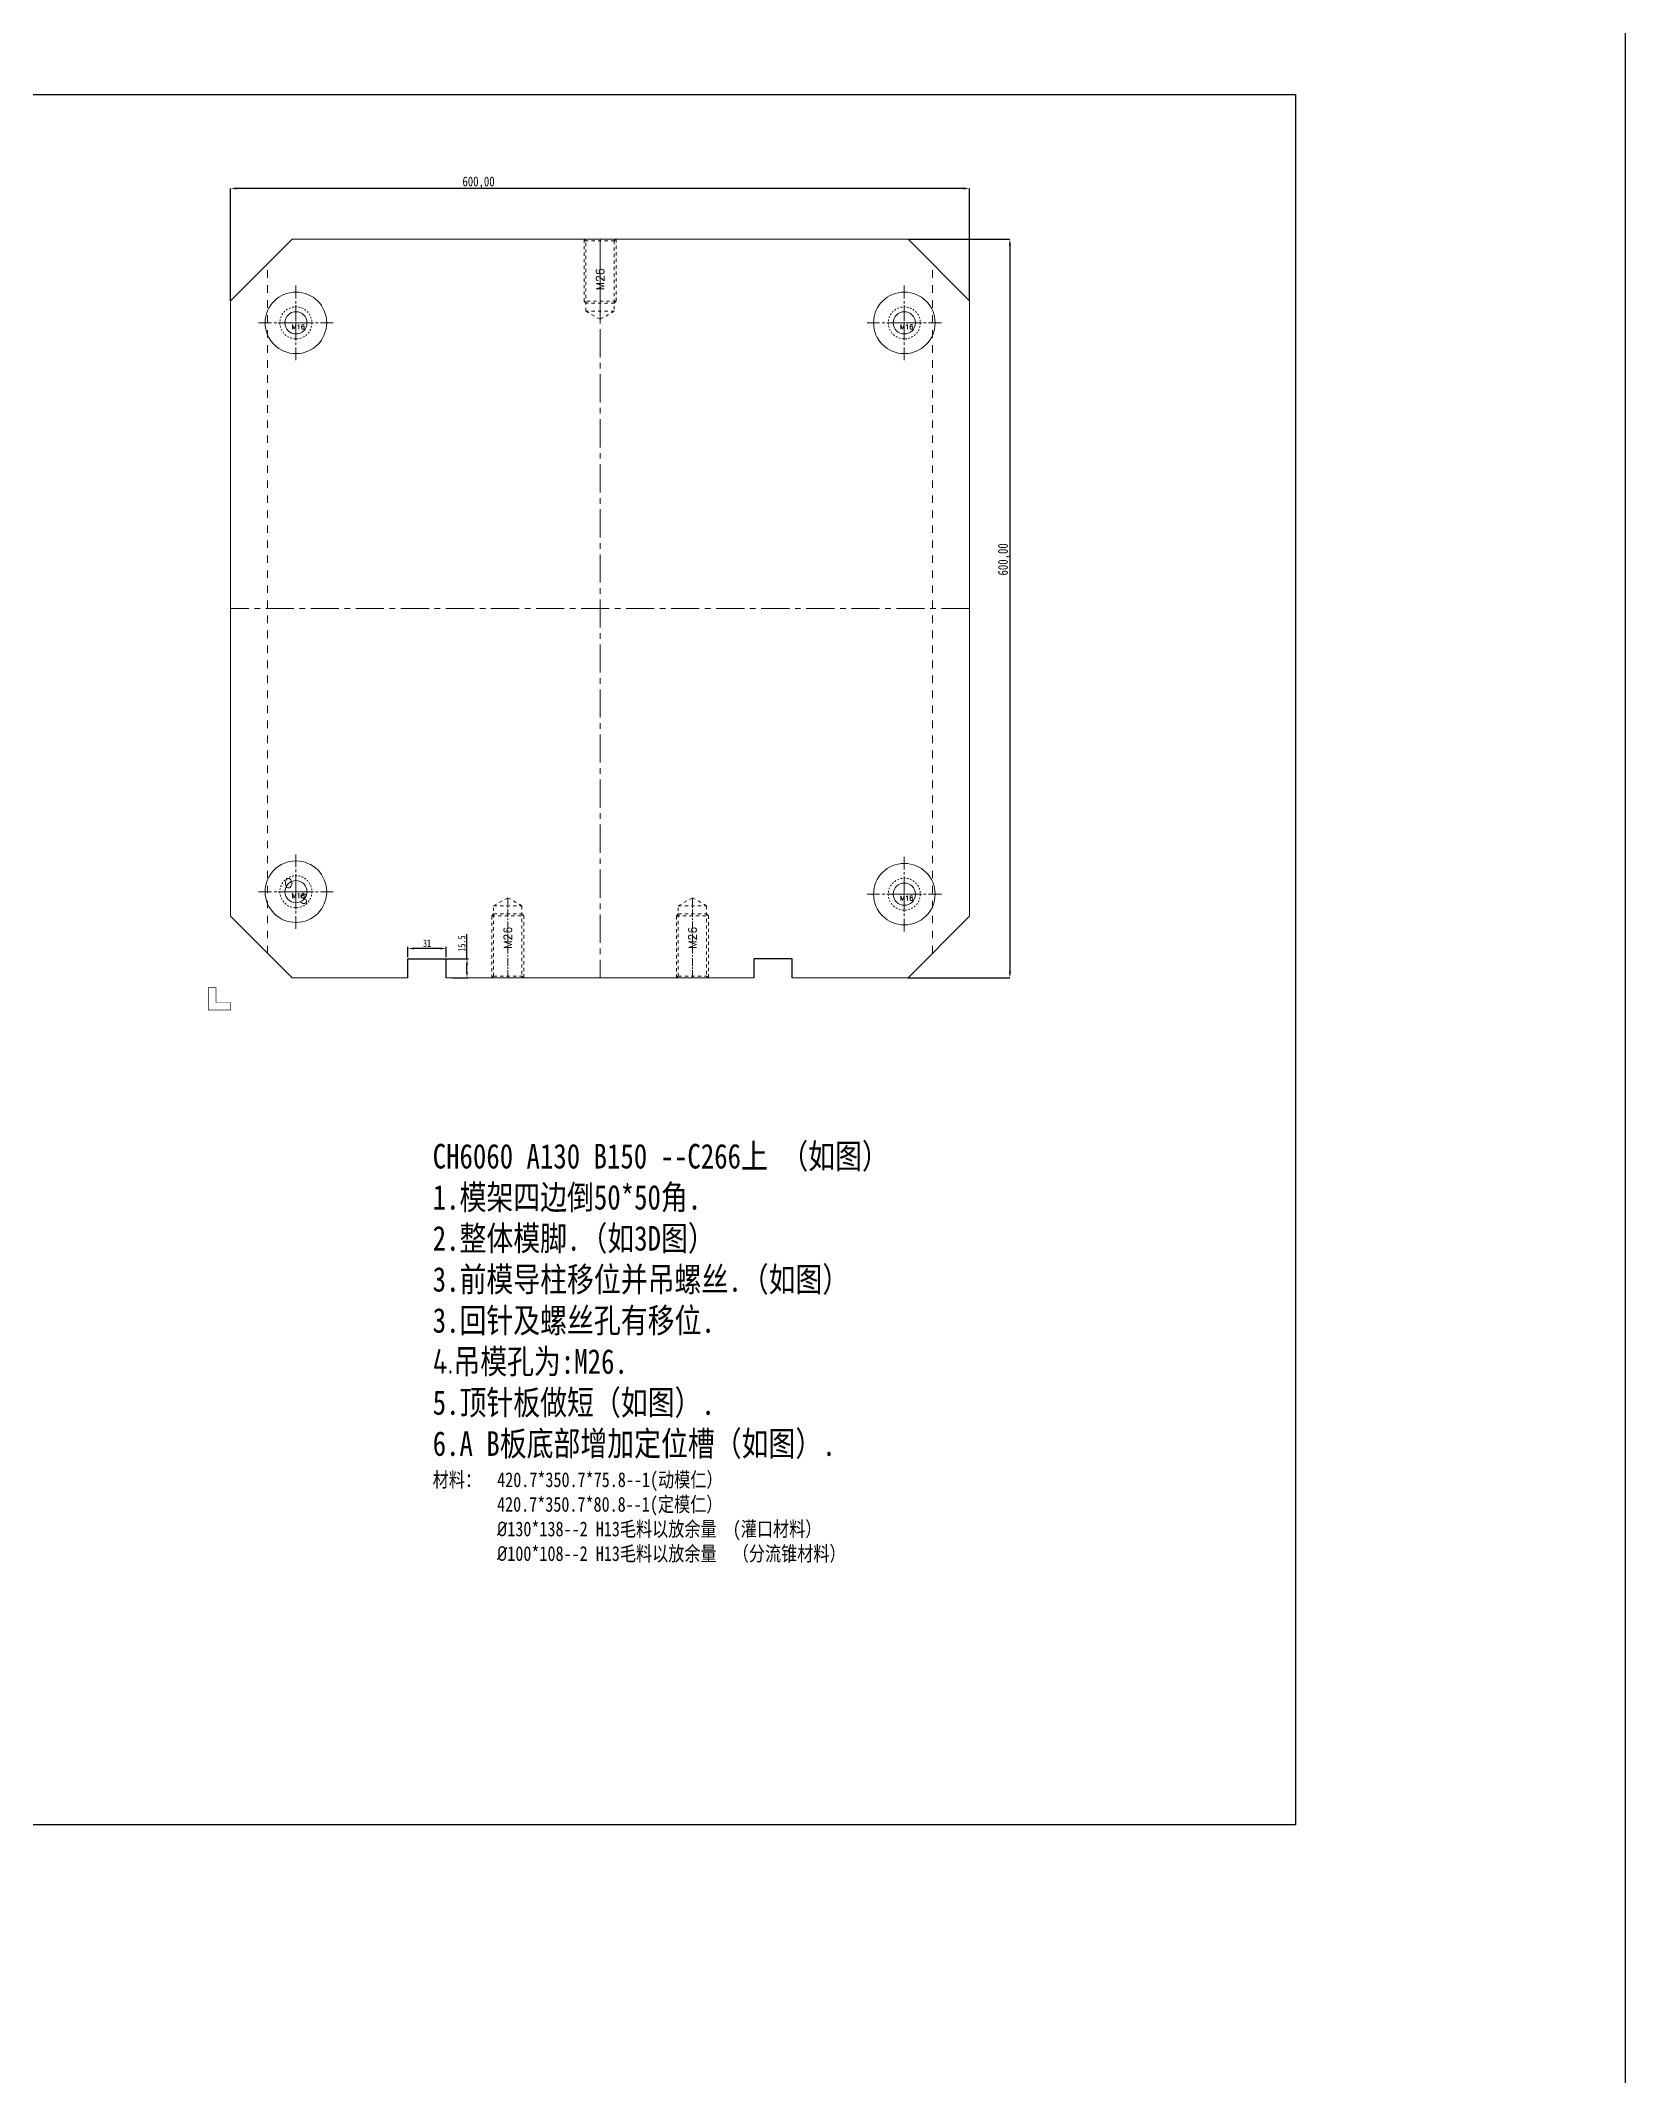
# Model space of a CAD drawing. Header units: millimetres. Extents: x -685 to 1888, y -6001 to 855.
# Drawn here: x 602 to 1888, y -2450 to -798 of the extents above; entities that cross this region are included whole.
import ezdxf
from ezdxf.enums import TextEntityAlignment as Align

# ---------------------------------------------------------------- set-up
doc = ezdxf.new("R2010")
doc.units = ezdxf.units.MM
doc.header["$LTSCALE"] = 16.335
doc.header["$PDMODE"] = 3
doc.header["$PDSIZE"] = 0.3125
doc.linetypes.add('CENTER', pattern=[0.6, 0.375, -0.075, 0.075, -0.075])
doc.linetypes.add('HIDDEN', pattern=[0.2, 0.1, -0.1])
doc.layers.get('0').update_dxf_attribs({"linetype": 'CONTINUOUS'})
doc.layers.get('Defpoints').update_dxf_attribs({"linetype": 'CONTINUOUS'})
for name, color, linetype, lineweight in [('dim', 82, 'CONTINUOUS', 9), ('moldbase', 7, 'CONTINUOUS', 20), ('screw', 33, 'CONTINUOUS', 13)]:
    doc.layers.add(name, color=color, linetype=linetype, lineweight=lineweight)
doc.styles.add('ROMANC', font='romanc.shx', dxfattribs={"bigfont": 'gbcbig.shx'})
doc.styles.get("Standard").update_dxf_attribs({"font": 'txt', "width": 0.8})
doc.styles.add('TXT', font='txt.shx', dxfattribs={"bigfont": 'gbcbig.shx'})
doc.dimstyles.new('ISO-25', dxfattribs={"dimtxt": 8, "dimasz": 6, "dimexe": 1.25, "dimexo": 0.625, "dimgap": 0, "dimtad": 1, "dimdsep": 46, "dimtxsty": 'Standard', "dimcen": 0, "dimclrd": 4, "dimclre": 4, "dimclrt": 6, "dimazin": 0, "dimtfac": 1, "dimtofl": 0, "dimtmove": 0, "dimatfit": 3, "dimfxl": 0, "dimarcsym": 0})
doc.dimstyles.new('mold', dxfattribs={"dimtxt": 8, "dimasz": 5, "dimexe": 0, "dimexo": 0, "dimgap": 0, "dimtad": 1, "dimzin": 1, "dimtxsty": 'Standard', "dimcen": 0, "dimclrd": 4, "dimclre": 4, "dimclrt": 6, "dimazin": 0, "dimtfac": 1, "dimtofl": 0, "dimtmove": 0, "dimatfit": 3, "dimfxl": 0, "dimarcsym": 0})

# ---------------------------------------------------------------- blocks, each defined once
blk = doc.blocks.new('screw_m16_i')
at = {"layer": 'screw', "color": 1, "linetype": 'CENTER', "ltscale": 0.808571}
for p, q in [((-14.3, 0), (14.3, 0)), ((0, -14.3), (0, 14.3))]:
    blk.add_line(p, q, dxfattribs=at)
at = {"layer": 'screw', "color": 8, "linetype": 'HIDDEN', "ltscale": 0.808571}
blk.add_circle((0, 0), 13, dxfattribs=at)
at = {"layer": 'screw', "color": 33}
blk.add_circle((0, 0), 9, dxfattribs=at)
at = {"layer": 'screw', "color": 6, "style": 'TXT'}
blk.add_text('M16', height=3.9, dxfattribs=at).set_placement((-3.38, -5.2))
blk = doc.blocks.new('*D151')
at = {"color": 4, "lineweight": -2}
for p, q in [((755.8, -1008.7), (755.8, -917.6)), ((1350.8, -917.6), (760.8, -917.6)), ((1355.8, -1008.7), (1355.8, -917.6))]:
    blk.add_line(p, q, dxfattribs=at)
at = {"color": 4}
for points in [[(760.8, -916.7), (760.8, -918.4), (755.8, -917.6)], [(1350.8, -916.7), (1350.8, -918.4), (1355.8, -917.6)]]:
    blk.add_solid(points, dxfattribs=at)
at = {"layer": 'Defpoints', "color": 0}
for p in [(755.8, -917.6), (755.8, -1008.7), (1355.8, -1008.7)]:
    blk.add_point(p, dxfattribs=at)
at = {"color": 6, "insert": (957.1, -912.9), "char_height": 8, "attachment_point": 5}
blk.add_mtext('600,00', dxfattribs=at)
blk = doc.blocks.new('*D152')
at = {"color": 4, "lineweight": -2}
for p, q in [((1305.8, -958.7), (1388.5, -958.7)), ((1388.5, -963.7), (1388.5, -1553.7)), ((1305.8, -1558.7), (1388.5, -1558.7))]:
    blk.add_line(p, q, dxfattribs=at)
at = {"color": 4}
for points in [[(1387.7, -963.7), (1389.4, -963.7), (1388.5, -958.7)], [(1387.7, -1553.7), (1389.4, -1553.7), (1388.5, -1558.7)]]:
    blk.add_solid(points, dxfattribs=at)
at = {"layer": 'Defpoints', "color": 0}
for p in [(1305.8, -958.7), (1305.8, -1558.7), (1388.5, -1558.7)]:
    blk.add_point(p, dxfattribs=at)
at = {"color": 6, "insert": (1383.9, -1218.8), "char_height": 8, "attachment_point": 5, "rotation": 90}
blk.add_mtext('600,00', dxfattribs=at)
blk = doc.blocks.new('*D155')
at = {"layer": 'Defpoints', "color": 0}
for p in [(899.8, -1534.8), (899.8, -1543.2), (930.8, -1543.2)]:
    blk.add_point(p, dxfattribs=at)
at = {"layer": 'dim', "color": 4, "lineweight": -2}
for p, q in [((899.8, -1542), (899.8, -1533.6)), ((926, -1534.8), (904.6, -1534.8)), ((930.8, -1542), (930.8, -1533.6))]:
    blk.add_line(p, q, dxfattribs=at)
at = {"layer": 'dim', "color": 4}
for points in [[(904.6, -1534), (904.6, -1535.6), (899.8, -1534.8)], [(926, -1534), (926, -1535.6), (930.8, -1534.8)]]:
    blk.add_solid(points, dxfattribs=at)
at = {"layer": 'dim', "color": 6, "insert": (915.3, -1530.6), "char_height": 6, "attachment_point": 5}
blk.add_mtext('31', dxfattribs=at)
blk = doc.blocks.new('*D156')
at = {"layer": 'Defpoints', "color": 0}
for p in [(928.9, -1543.2), (934.8, -1558.7), (947.7, -1558.7)]:
    blk.add_point(p, dxfattribs=at)
at = {"layer": 'dim', "color": 4, "lineweight": -2}
for p, q in [((947.7, -1543.2), (947.7, -1523.2)), ((930.1, -1543.2), (948.9, -1543.2)), ((947.7, -1553.9), (947.7, -1548)), ((936, -1558.7), (948.9, -1558.7))]:
    blk.add_line(p, q, dxfattribs=at)
at = {"layer": 'dim', "color": 4}
for points in [[(946.9, -1548), (948.5, -1548), (947.7, -1543.2)], [(946.9, -1553.9), (948.5, -1553.9), (947.7, -1558.7)]]:
    blk.add_solid(points, dxfattribs=at)
at = {"layer": 'dim', "color": 6, "insert": (943.5, -1530.8), "char_height": 6, "attachment_point": 5, "rotation": 90}
blk.add_mtext('15.5', dxfattribs=at)

msp = doc.modelspace()

# ---------------------------------------------------------------- linework, layer by layer
for p, q in [((899.812, -1558.709), (899.812, -1543.209)), ((899.812, -1543.209), (930.812, -1543.209)), ((930.812, -1558.709), (930.812, -1543.209)), ((1180.812, -1558.709), (1180.812, -1543.209)), ((1211.812, -1543.209), (1180.812, -1543.209)), ((1211.812, -1558.709), (1211.812, -1543.209))]:
    msp.add_line(p, q)
for points in [[(-685.042, 854.858), (1888.224, 854.858), (1888.224, -6001.234), (-685.042, -6001.234)], [(1620.382, -2246.664), (-198.047, -2246.664), (-198.047, -841.143), (1620.382, -841.143)]]:
    msp.add_lwpolyline(points, close=True)
at = {"layer": 'moldbase'}
for p, q in [((755.812, -1008.709), (805.812, -958.709)), ((1305.812, -958.709), (805.812, -958.709)), ((1305.812, -958.709), (1355.812, -1008.709)), ((755.812, -1008.709), (755.812, -1508.709)), ((1355.812, -1008.709), (1355.812, -1508.709)), ((755.812, -1508.709), (805.812, -1558.709)), ((1355.812, -1508.709), (1305.812, -1558.709)), ((899.812, -1558.709), (805.812, -1558.709)), ((1180.812, -1558.709), (930.812, -1558.709)), ((1305.812, -1558.709), (1211.812, -1558.709))]:
    msp.add_line(p, q, dxfattribs=at)
at = {"layer": 'moldbase', "color": 1, "linetype": 'CENTER', "ltscale": 3.731864}
for p, q in [((1055.812, -958.709), (1055.812, -1558.709)), ((1355.812, -1258.709), (755.812, -1258.709))]:
    msp.add_line(p, q, dxfattribs=at)
at = {"layer": 'moldbase', "color": 8, "linetype": 'HIDDEN', "ltscale": 3.731864}
for p, q in [((785.812, -1538.709), (785.812, -978.709)), ((1325.812, -1538.709), (1325.812, -978.709))]:
    msp.add_line(p, q, dxfattribs=at)
at = {"layer": 'moldbase', "color": 1, "linetype": 'CENTER', "ltscale": 1.710438}
for p, q in [((808.812, -996.459), (808.812, -1056.959)), ((1302.812, -996.459), (1302.812, -1056.959)), ((778.562, -1026.709), (839.062, -1026.709)), ((1333.062, -1026.709), (1272.562, -1026.709)), ((808.812, -1518.959), (808.812, -1458.459)), ((1302.812, -1520.959), (1302.812, -1460.459)), ((778.562, -1488.709), (839.062, -1488.709)), ((1333.062, -1490.709), (1272.562, -1490.709))]:
    msp.add_line(p, q, dxfattribs=at)
at = {"layer": 'moldbase', "const_width": 0.5}
msp.add_lwpolyline([(755.812, -1578.709), (743.812, -1578.709), (743.812, -1566.709), (737.812, -1566.709), (737.812, -1584.709), (755.812, -1584.709), (755.812, -1578.709)], dxfattribs=at)
at = {"layer": 'moldbase'}
for centre in [(808.812, -1026.709), (1302.812, -1026.709), (808.812, -1488.709), (1302.812, -1490.709)]:
    msp.add_circle(centre, 25, dxfattribs=at)
at = {"layer": 'screw', "color": 92, "linetype": 'HIDDEN', "ltscale": 1.617141}
for p, q in [((1042.812, -1009.209), (1042.812, -958.709)), ((1068.812, -958.709), (1068.812, -1009.209)), ((1044.312, -1010.709), (1042.812, -1009.209)), ((1068.812, -1009.209), (1042.812, -1009.209)), ((1067.312, -1010.709), (1044.312, -1010.709)), ((1068.812, -1009.209), (1067.312, -1010.709)), ((967.812, -1508.209), (969.312, -1506.709)), ((967.812, -1558.709), (967.812, -1508.209)), ((967.812, -1508.209), (993.812, -1508.209)), ((969.312, -1506.709), (992.312, -1506.709)), ((992.312, -1506.709), (993.812, -1508.209)), ((993.812, -1508.209), (993.812, -1558.709)), ((1117.812, -1508.209), (1119.312, -1506.709)), ((1117.812, -1558.709), (1117.812, -1508.209)), ((1117.812, -1508.209), (1143.812, -1508.209)), ((1119.312, -1506.709), (1142.312, -1506.709)), ((1142.312, -1506.709), (1143.812, -1508.209)), ((1143.812, -1508.209), (1143.812, -1558.709))]:
    msp.add_line(p, q, dxfattribs=at)
at = {"layer": 'screw', "color": 8, "linetype": 'HIDDEN', "ltscale": 1.617141}
for p, q in [((1044.312, -960.209), (1042.812, -958.709)), ((1067.312, -960.209), (1044.312, -960.209)), ((1044.312, -1017.209), (1044.312, -960.209)), ((1068.812, -958.709), (1067.312, -960.209)), ((1067.312, -960.209), (1067.312, -1017.209)), ((1055.812, -1023.848), (1044.312, -1017.209)), ((1067.312, -1017.209), (1044.312, -1017.209)), ((1067.312, -1017.209), (1055.812, -1023.848)), ((969.312, -1500.209), (980.812, -1493.569)), ((969.312, -1557.209), (969.312, -1500.209)), ((969.312, -1500.209), (992.312, -1500.209)), ((980.812, -1493.569), (992.312, -1500.209)), ((992.312, -1500.209), (992.312, -1557.209)), ((1119.312, -1500.209), (1130.812, -1493.569)), ((1119.312, -1557.209), (1119.312, -1500.209)), ((1119.312, -1500.209), (1142.312, -1500.209)), ((1130.812, -1493.569), (1142.312, -1500.209)), ((1142.312, -1500.209), (1142.312, -1557.209)), ((967.812, -1558.709), (969.312, -1557.209)), ((969.312, -1557.209), (992.312, -1557.209)), ((992.312, -1557.209), (993.812, -1558.709)), ((1117.812, -1558.709), (1119.312, -1557.209)), ((1119.312, -1557.209), (1142.312, -1557.209)), ((1142.312, -1557.209), (1143.812, -1558.709))]:
    msp.add_line(p, q, dxfattribs=at)
at = {"layer": 'screw', "color": 1, "linetype": 'CENTER', "ltscale": 1.010713}
for p, q in [((1055.812, -958.709), (1055.812, -1023.848)), ((980.812, -1558.709), (980.812, -1493.569)), ((1130.812, -1558.709), (1130.812, -1493.569))]:
    msp.add_line(p, q, dxfattribs=at)

# ---------------------------------------------------------------- block references
at = {"layer": 'screw'}
for p in [(808.812, -1026.709), (1302.812, -1026.709), (808.812, -1488.709), (1302.812, -1490.709)]:
    msp.add_blockref('screw_m16_i', p, dxfattribs=at)

# ---------------------------------------------------------------- texts
at = {"insert": (919.876, -1693.511), "char_height": 20, "width": 729.61914, "attachment_point": 1}
msp.add_mtext('{\\fSimSun|b0|i0|c0|p2;\\C1;CH\\fSimSun|b0|i0|c134|p2;6060\\fSimSun|b0|i0|c0|p2; A1\\fSimSun|b0|i0|c134|p2;3\\fSimSun|b0|i0|c0|p2;0 B1\\fSimSun|b0|i0|c134|p2;5\\fSimSun|b0|i0|c0|p2;0 \\fSimSun|b0|i0|c134|p2;--C266上\\fSimSun|b0|i0|c0|p2; \\fSimSun|b0|i0|c134|p2;（如图） \\C256;\\P\\C1;1.模架四边倒50*50角.\\P2.整体模脚.（如3D图）\\P3.前模导柱移位并吊螺丝.（如图）\\P3.回针及螺丝孔有移位.\\P\\fISOCPEUR|b0|i0|c0|p34;4.\\fSimSun|b0|i0|c134|p2;吊模孔为:M26.\\P5.顶针板做短（如图）.\\P6.A B板底部增加定位槽（如图）.\\P\\H0.6x;材料：  \\C6;420.7*350.7*75.8--1(动模仁）\\P        420.7*350.7*80.8--1(定模仁）   \\P        \\fISOCPEUR|b0|i0|c0|p34;\\C256;%%C\\fSimSun|b0|i0|c134|p2;130*138--2 H13毛料以放余量  (灌口材料）\\P        \\fISOCPEUR|b0|i0|c0|p34;%%C\\fSimSun|b0|i0|c134|p2;100*108--2 H13毛料以放余量  （分流锥材料）\\H1.667x;\\C1;\\P\\C256; }', dxfattribs=at)
at = {"layer": 'moldbase', "style": 'ROMANC'}
for s, p in [('O', (799.301, -1485.618)), ('S', (811.902, -1498.219))]:
    msp.add_text(s, height=7.5, dxfattribs=at).set_placement(p)
at = {"layer": 'screw', "color": 6, "linetype": 'HIDDEN', "ltscale": 1.617141, "style": 'TXT'}
for p in [(1055.812, -991.278), (980.812, -1526.139), (1130.812, -1526.139)]:
    msp.add_text('M26', height=6.5, rotation=90, dxfattribs=at).set_placement(p, align=Align.MIDDLE)

# ---------------------------------------------------------------- dimensions: what is measured, and where the dimension line sits
dim = msp.add_linear_dim(base=(755.812, -917.566), p1=(1355.812, -1008.709), p2=(755.812, -1008.709), dimstyle='mold')
dim.commit()
dim.dimension.update_dxf_attribs({"geometry": '*D151', "text_midpoint": (957.051, -917.566), "dimtype": 160})
dim = msp.add_linear_dim(base=(1388.526, -1558.709), p1=(1305.812, -958.709), p2=(1305.812, -1558.709), angle=90, dimstyle='mold')
dim.commit()
dim.dimension.update_dxf_attribs({"geometry": '*D152', "text_midpoint": (1388.526, -1218.793), "dimtype": 160})
at = {"layer": 'dim'}
dim = msp.add_linear_dim(base=(899.812, -1534.795), p1=(930.812, -1543.209), p2=(899.812, -1543.209), dimstyle='ISO-25', override={"dimtxt": 6, "dimasz": 4.8, "dimexe": 1.1994, "dimexo": 1.1994, "dimgap": 1.1994}, dxfattribs=at)
dim.commit()
dim.dimension.update_dxf_attribs({"geometry": '*D155', "text_midpoint": (915.312, -1530.595)})
dim = msp.add_linear_dim(base=(947.709, -1558.709), p1=(928.901, -1543.209), p2=(934.801, -1558.709), angle=90, dimstyle='ISO-25', override={"dimtxt": 6, "dimasz": 4.8, "dimexe": 1.1994, "dimexo": 1.1994, "dimgap": 1.1994}, dxfattribs=at)
dim.commit()
dim.dimension.update_dxf_attribs({"geometry": '*D156', "text_midpoint": (947.709, -1530.809), "dimtype": 160})

doc.saveas('drawing.dxf')
